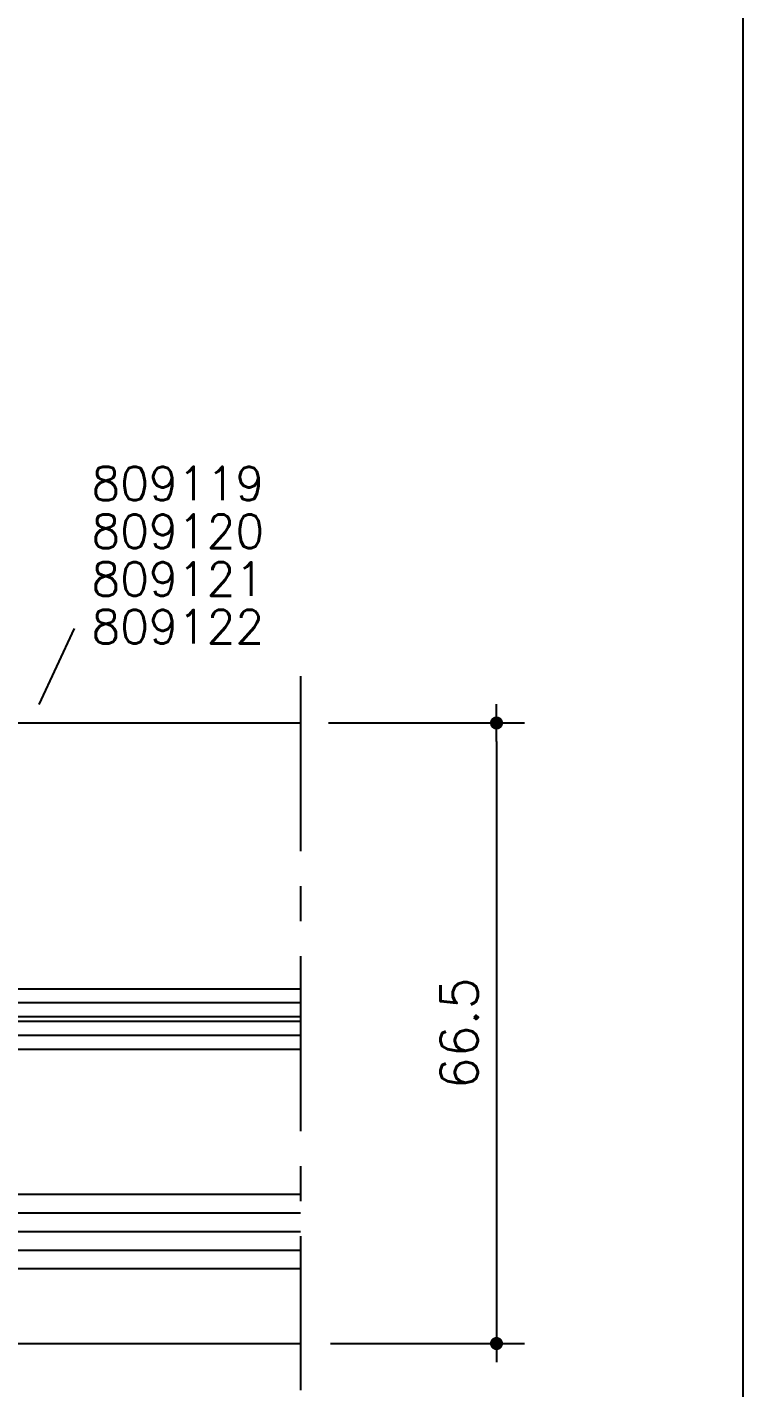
# Model space of a CAD drawing. Extents: x 0 to 1130, y -960 to 577.
# Drawn here: x 401.6 to 440, y -244.6 to -171.7 of the extents above; entities that cross this region are included whole.
import ezdxf

# ---------------------------------------------------------------- set-up
doc = ezdxf.new("R2010")
doc.units = 0
doc.header["$LTSCALE"] = 7.5
doc.header["$MEASUREMENT"] = 0
doc.linetypes.add('CENTER', pattern=[2, 1.25, -0.25, 0.25, -0.25])
doc.layers.get('0').update_dxf_attribs({"linetype": 'CONTINUOUS'})
doc.layers.get('DEFPOINTS').update_dxf_attribs({"linetype": 'CONTINUOUS'})
for name, color, linetype in [('ASSI', 1, 'CENTER'), ('FINE', 7, 'CONTINUOUS'), ('MARCHIO', 7, 'CONTINUOUS'), ('QUOTE', 254, 'CONTINUOUS'), ('TESTO', 2, 'CONTINUOUS'), ('TRATTEGGI', 140, 'CONTINUOUS'), ('VETRO', 6, 'CONTINUOUS')]:
    doc.layers.add(name, color=color, linetype=linetype)
doc.styles.get("Standard").update_dxf_attribs({"font": 'romans.shx'})
doc.dimstyles.new('SCALA_1-2$0', dxfattribs={"dimtxt": 2, "dimasz": 1, "dimexe": 1.5, "dimexo": 1.5, "dimgap": 1, "dimtad": 3, "dimlfac": 2, "dimdsep": 46, "dimtxsty": 'Standard', "dimblk1": 'PUNTO', "dimblk2": 'PUNTO', "dimsah": 1, "dimcen": 0, "dimclrt": 2, "dimaunit": 1, "dimadec": 0, "dimazin": 0, "dimtfac": 0.7, "dimtmove": 0, "dimatfit": 3, "dimldrblk": 'PUNTO', "dimfxl": 1, "dimtolj": 2, "dimarcsym": 0})

# ---------------------------------------------------------------- blocks, each defined once
blk = doc.blocks.new('PUNTO')
blk.add_line((-1, 0), (1, 0))
at = {"const_width": 0.35}
blk.add_lwpolyline([(-0.1750000000000114, 0, 1), (0.1750000000000114, 0, 1)], format="xyb", close=True, dxfattribs=at)
blk = doc.blocks.new('*D82')
at = {"layer": 'DEFPOINTS', "color": 0, "transparency": 16777216}
for p in [(416.2995866938757, -209.0001291662112), (416.3995866938751, -242.2501291662114), (426.7995907839824, -242.2501291662114)]:
    blk.add_point(p, dxfattribs=at)
at = {"layer": 'QUOTE', "color": 0, "lineweight": -2, "transparency": 16777216}
for p, q in [((417.7995866938757, -209.0001291662112), (428.2995907839824, -209.0001291662112)), ((426.7995907839824, -210.0001291662112), (426.7995907839824, -241.2501291662114)), ((417.8995866938751, -242.2501291662114), (428.2995907839824, -242.2501291662114))]:
    blk.add_line(p, q, dxfattribs=at)
for p, rotation in [((426.7995907839824, -209.0001291662112), 90), ((426.7995907839824, -242.2501291662114), 270)]:
    blk.add_blockref('PUNTO', p, dxfattribs=dict(at, rotation=rotation))
at = {"layer": 'QUOTE', "color": 2, "transparency": 16777216, "insert": (424.7995907839822, -225.6251291662114), "char_height": 2, "attachment_point": 5, "rotation": 90}
blk.add_mtext('\\A2;66.5', dxfattribs=at)

msp = doc.modelspace()

# ---------------------------------------------------------------- linework, layer by layer
at = {"layer": 'ASSI'}
msp.add_line((416.2995956576715, -206.5000002968037), (416.2995956576717, -244.750000296804), dxfattribs=at)
at = {"layer": 'FINE'}
for p, q in [((394.1455973407317, -209.0001291662111), (416.2995866938754, -209.0001291662111)), ((394.1474294063494, -242.2501291662113), (416.2995956576717, -242.2501291662113))]:
    msp.add_line(p, q, dxfattribs=at)
at = {"layer": 'MARCHIO'}
msp.add_lwpolyline([(230, -320), (230, -23), (440, -23), (440, -320)], close=True, dxfattribs=at)
at = {"layer": 'QUOTE'}
msp.add_line((402.2802970456266, -208.0162780582914), (404.1886339175508, -203.9340956305517), dxfattribs=at)
at = {"layer": 'TRATTEGGI'}
for p, q in [((416.2995956576715, -224.0001291662113), (386.7995956576715, -224.0001291662113)), ((416.2995956576715, -224.7501291662113), (386.7995956576715, -224.7501291662113)), ((416.2995956576715, -225.0001291662113), (386.7995956576715, -225.0001291662113)), ((416.2995956576715, -225.7501291662113), (386.7995956576715, -225.7501291662113)), ((386.7995956576715, -235.2501291662113), (416.2995956576715, -235.2501291662113)), ((386.7995956576715, -236.2501291662113), (416.2995956576715, -236.2501291662113)), ((386.7995956576715, -237.2501291662113), (416.2995956576715, -237.2501291662113))]:
    msp.add_line(p, q, dxfattribs=at)
at = {"layer": 'VETRO'}
for p, q in [((416.2995956576715, -226.5001291662113), (386.7995956576715, -226.5001291662113)), ((386.7995956576715, -234.2501291662113), (416.2995956576715, -234.2501291662113))]:
    msp.add_line(p, q, dxfattribs=at)
msp.add_lwpolyline([(416.2995956576715, -238.2501291662113), (386.7995956576715, -238.2501291662113), (386.7995956576715, -223.2501291662113), (416.2995956576715, -223.2501291662113)], dxfattribs=at)

# ---------------------------------------------------------------- texts
at = {"layer": 'TESTO'}
for s, p in [('809119', (405.0878735590643, -197.0696941527798)), ('809120', (405.0878735590643, -199.6265320584608)), ('809121', (405.0878735590643, -202.1833709363292)), ('809122', (405.0878735590643, -204.7402088420102))]:
    msp.add_text(s, height=1.8, dxfattribs=at).set_placement(p)

# ---------------------------------------------------------------- dimensions: what is measured, and where the dimension line sits
at = {"layer": 'QUOTE'}
dim = msp.add_linear_dim(base=(426.7995907839824, -242.2501291662114), p1=(416.2995866938754, -209.0001291662111), p2=(416.3995866938749, -242.2501291662113), angle=90, dimstyle='SCALA_1-2$0', dxfattribs=at)
dim.commit()
dim.dimension.update_dxf_attribs({"geometry": '*D82', "text_midpoint": (424.7995907839822, -225.6251291662114)})

doc.saveas('drawing.dxf')
